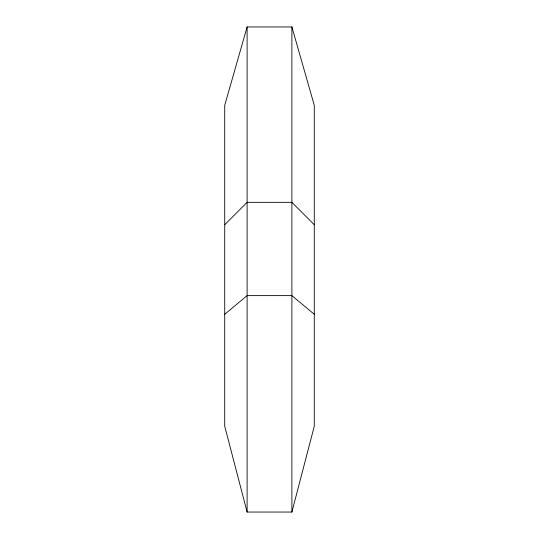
<?xml version="1.0" encoding="UTF-8"?>
<svg xmlns="http://www.w3.org/2000/svg" width="539" height="539" viewBox="0 0 539 539"><rect width="100%" height="100%" fill="white"/><g stroke="black" fill="none" stroke-linecap="round" stroke-linejoin="round"><path stroke-width="0.81" d="M291.889 512.05L314.277 426.228L314.277 105.314L291.889 26.95L247.111 26.95L224.723 105.314L224.723 426.228L247.111 512.05L291.889 512.05L291.889 26.95M224.723 224.723L247.111 202.334L291.889 202.334L314.277 224.723M224.723 314.277L247.111 295.621L291.889 295.621L314.277 314.277M247.111 26.95L247.111 512.05"/></g></svg>
